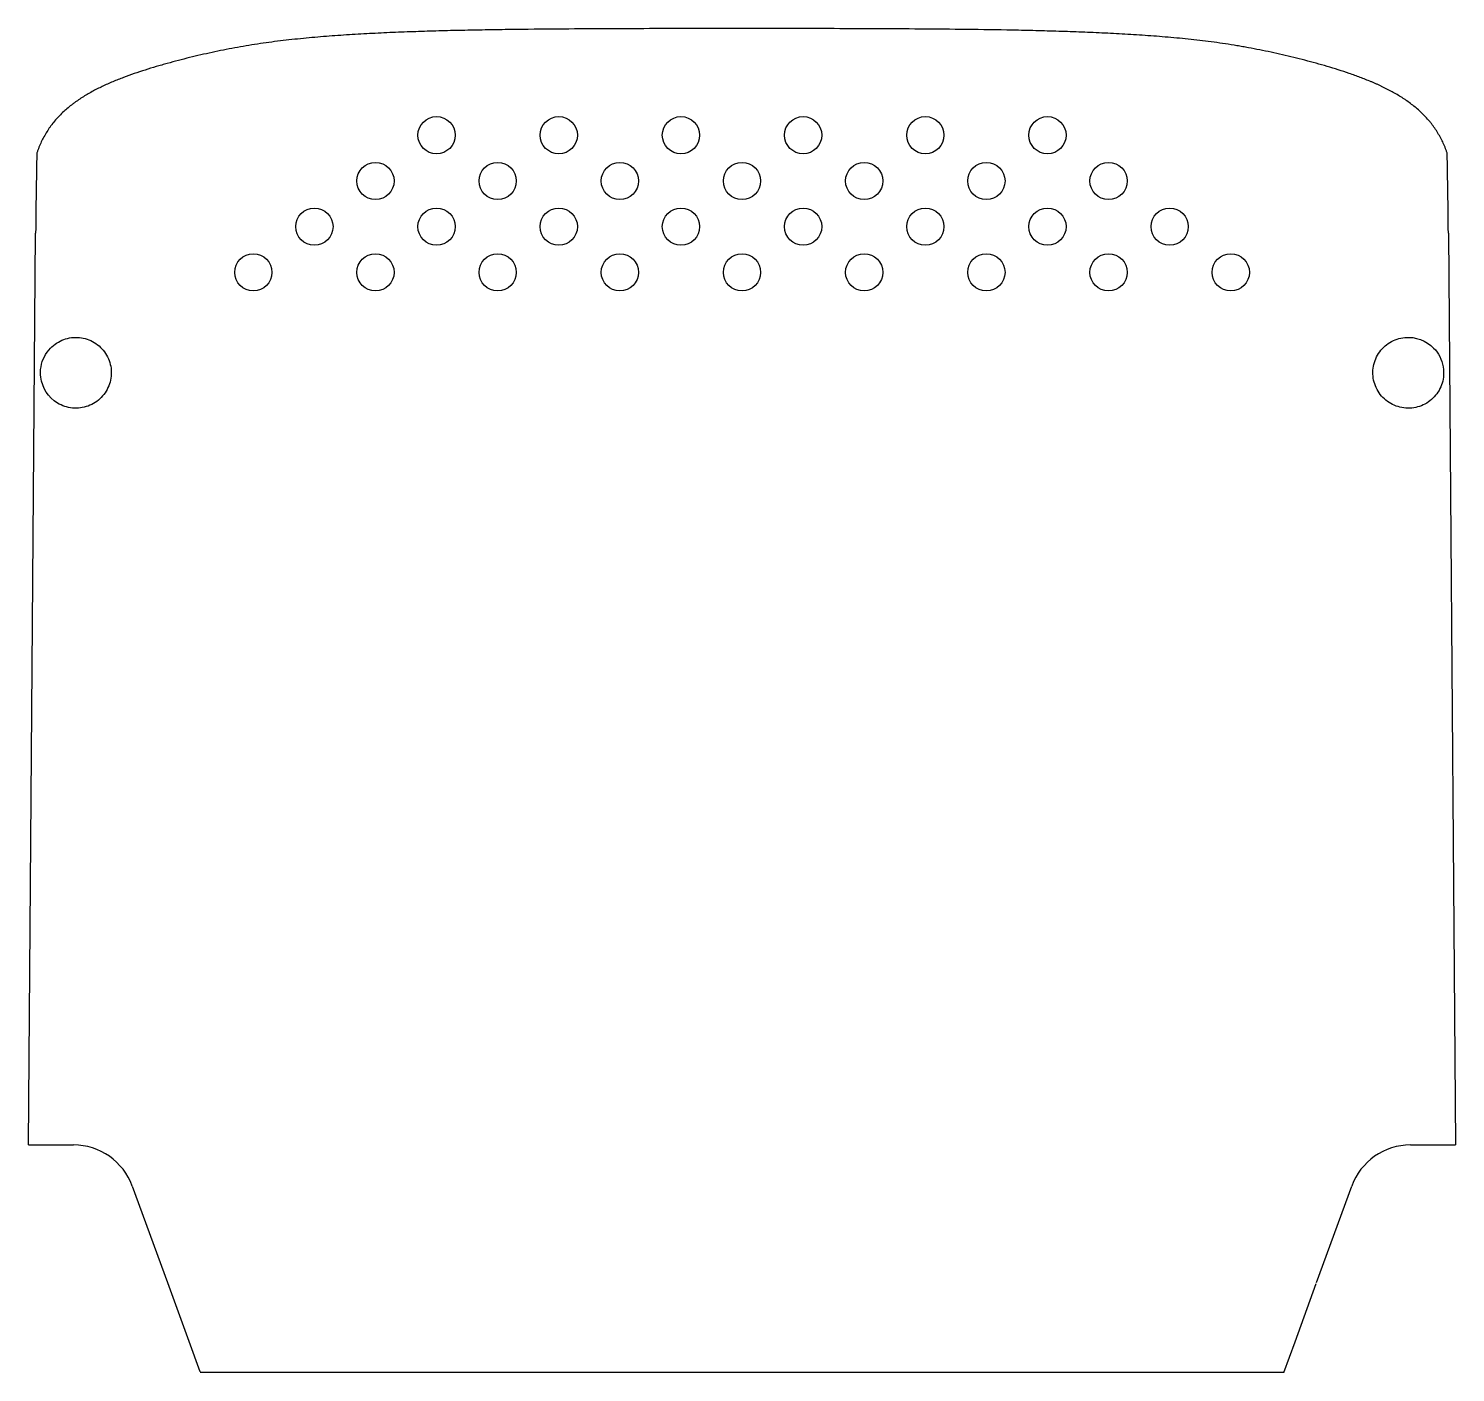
# Model space of a CAD drawing. Header units: millimetres. Extents: x 0 to 234, y -143 to 77.
import ezdxf

# ---------------------------------------------------------------- set-up
doc = ezdxf.new("R2010")
doc.units = ezdxf.units.MM
doc.layers.get('0').update_dxf_attribs({"linetype": 'CONTINUOUS'})

msp = doc.modelspace()

# ---------------------------------------------------------------- linework, layer by layer
for p, q in [((0.31, -106.1), (1.47, 43.14)), ((232.72, 43.14), (233.88, -106.1)), ((0.31, -106.1), (7.66, -106.1)), ((226.53, -106.1), (233.88, -106.1)), ((17.29, -112.85), (23.04, -128.64)), ((211.15, -128.64), (216.9, -112.85)), ((23.04, -128.64), (26.52, -138.2)), ((207.62, -138.35), (211.1, -128.78)), ((26.52, -138.2), (28.34, -143.19)), ((205.8, -143.34), (207.62, -138.35)), ((29.57, -143.34), (28.39, -143.34)), ((204.62, -143.34), (29.57, -143.34)), ((205.8, -143.34), (204.62, -143.34))]:
    msp.add_line(p, q)
for centre in [(67.1, 59.19), (87.1, 59.19), (107.1, 59.19), (127.1, 59.19), (147.1, 59.19), (167.1, 59.19), (57.1, 51.7), (77.1, 51.7), (97.1, 51.7), (117.1, 51.7), (137.1, 51.7), (157.1, 51.7), (177.1, 51.7), (47.1, 44.22), (67.1, 44.22), (87.1, 44.22), (107.1, 44.22), (127.1, 44.22), (147.1, 44.22), (167.1, 44.22), (187.1, 44.22), (37.1, 36.74), (57.1, 36.74), (77.1, 36.74), (97.1, 36.74), (117.1, 36.74), (137.1, 36.74), (157.1, 36.74), (177.1, 36.74), (197.1, 36.74)]:
    msp.add_ellipse(centre, major_axis=(-3.05, 0), ratio=0.997888)
for points, knots in [([(117.1, 76.65), (114.57, 76.65), (112.05, 76.65), (109.53, 76.65), (107.01, 76.64), (104.49, 76.64), (101.97, 76.63), (99.45, 76.63), (96.93, 76.62), (94.41, 76.61), (91.89, 76.6), (89.37, 76.58), (86.84, 76.56), (84.32, 76.54), (81.8, 76.51), (79.28, 76.48), (78.02, 76.46), (76.76, 76.45), (75.5, 76.42), (74.24, 76.4), (72.98, 76.38), (71.72, 76.35), (70.46, 76.33), (69.2, 76.3), (67.94, 76.27), (66.68, 76.23), (65.42, 76.2), (64.16, 76.15), (62.9, 76.11), (61.64, 76.07), (60.38, 76.02), (59.12, 75.96), (57.86, 75.91), (56.6, 75.84), (55.35, 75.78), (54.09, 75.71), (52.83, 75.63), (51.57, 75.55), (50.31, 75.46), (49.06, 75.36), (47.8, 75.27), (46.55, 75.16), (45.29, 75.03), (44.04, 74.91), (42.78, 74.78), (41.53, 74.62), (40.91, 74.55), (40.28, 74.47), (39.66, 74.38), (39.03, 74.3), (38.41, 74.21), (37.79, 74.11), (37.16, 74.02), (36.54, 73.92), (35.92, 73.81), (35.3, 73.71), (34.68, 73.6), (34.06, 73.48), (33.44, 73.37), (32.82, 73.25), (32.2, 73.13), (31.58, 73), (30.97, 72.87), (30.35, 72.74), (29.74, 72.6), (29.12, 72.47), (28.51, 72.32), (27.89, 72.18), (27.28, 72.04), (26.67, 71.89), (26.06, 71.74), (25.45, 71.58), (24.84, 71.42), (24.23, 71.26), (23.62, 71.1), (23.01, 70.93), (22.71, 70.85), (22.4, 70.76), (22.1, 70.68), (21.8, 70.59), (21.49, 70.5), (21.19, 70.41), (20.59, 70.24), (19.99, 70.05), (19.39, 69.86), (18.79, 69.67), (18.19, 69.47), (17.6, 69.27), (17.01, 69.07), (16.42, 68.85), (15.83, 68.63), (15.25, 68.41), (14.67, 68.18), (14.09, 67.94), (13.52, 67.7), (12.95, 67.44), (12.38, 67.17), (12.1, 67.04), (11.82, 66.9), (11.54, 66.76), (11.26, 66.61), (10.99, 66.47), (10.71, 66.32), (10.44, 66.17), (10.16, 66.01), (9.89, 65.85), (9.62, 65.69), (9.35, 65.53), (9.09, 65.36), (8.82, 65.19), (8.56, 65.01), (8.3, 64.83), (8.16, 64.74), (8.03, 64.65), (7.91, 64.56), (7.84, 64.51), (7.78, 64.46), (7.71, 64.42), (7.65, 64.37), (7.58, 64.32), (7.52, 64.27), (7.27, 64.08), (7.02, 63.88), (6.77, 63.68), (6.53, 63.47), (6.29, 63.26), (6.06, 63.05), (5.83, 62.83), (5.6, 62.61), (5.38, 62.38), (5.16, 62.16), (4.95, 61.92), (4.74, 61.68), (4.53, 61.45), (4.33, 61.2), (4.14, 60.95), (4.04, 60.82), (3.94, 60.69), (3.85, 60.56), (3.8, 60.5), (3.76, 60.43), (3.71, 60.37), (3.67, 60.3), (3.62, 60.23), (3.58, 60.17), (3.22, 59.63), (2.9, 59.08), (2.61, 58.52), (2.32, 57.95), (2.06, 57.36), (1.84, 56.76)], [0, 0, 0, 0, 1, 1, 1, 2, 2, 2, 3, 3, 3, 4, 4, 4, 5, 5, 5, 6, 6, 6, 7, 7, 7, 8, 8, 8, 9, 9, 9, 10, 10, 10, 11, 11, 11, 12, 12, 12, 13, 13, 13, 14, 14, 14, 15, 15, 15, 16, 16, 16, 17, 17, 17, 18, 18, 18, 19, 19, 19, 20, 20, 20, 21, 21, 21, 22, 22, 22, 23, 23, 23, 24, 24, 24, 25, 25, 25, 26, 26, 26, 27, 27, 27, 28, 28, 28, 29, 29, 29, 30, 30, 30, 31, 31, 31, 32, 32, 32, 33, 33, 33, 34, 34, 34, 35, 35, 35, 36, 36, 36, 37, 37, 37, 38, 38, 38, 39, 39, 39, 40, 40, 40, 41, 41, 41, 42, 42, 42, 43, 43, 43, 44, 44, 44, 45, 45, 45, 46, 46, 46, 47, 47, 47, 48, 48, 48, 49, 49, 49, 50, 50, 50, 50]), ([(232.35, 56.76), (232.24, 57.06), (232.12, 57.36), (231.99, 57.65), (231.86, 57.94), (231.73, 58.22), (231.58, 58.5), (231.44, 58.78), (231.29, 59.06), (231.13, 59.33), (230.97, 59.61), (230.81, 59.87), (230.63, 60.14), (230.46, 60.4), (230.27, 60.66), (230.08, 60.91), (229.99, 61.04), (229.89, 61.16), (229.79, 61.29), (229.74, 61.35), (229.69, 61.41), (229.64, 61.47), (229.59, 61.53), (229.53, 61.59), (229.48, 61.65), (229.27, 61.9), (229.06, 62.13), (228.84, 62.36), (228.62, 62.59), (228.39, 62.81), (228.16, 63.02), (227.69, 63.45), (227.21, 63.86), (226.71, 64.24), (226.45, 64.44), (226.2, 64.62), (225.94, 64.8), (225.81, 64.9), (225.67, 64.99), (225.54, 65.07), (225.41, 65.16), (225.28, 65.25), (225.14, 65.34), (224.6, 65.68), (224.06, 66), (223.5, 66.31), (223.22, 66.46), (222.94, 66.61), (222.66, 66.75), (222.37, 66.9), (222.09, 67.04), (221.8, 67.17), (221.66, 67.24), (221.51, 67.31), (221.37, 67.38), (221.22, 67.44), (221.08, 67.51), (220.93, 67.57), (220.79, 67.64), (220.64, 67.7), (220.5, 67.77), (220.35, 67.83), (220.2, 67.89), (220.06, 67.95), (219.47, 68.2), (218.88, 68.43), (218.29, 68.66), (217.69, 68.88), (217.1, 69.1), (216.5, 69.3), (215.9, 69.51), (215.3, 69.7), (214.7, 69.9), (214.1, 70.09), (213.49, 70.27), (212.89, 70.45), (212.28, 70.62), (211.67, 70.8), (211.07, 70.96), (209.85, 71.3), (208.63, 71.62), (207.4, 71.92), (206.79, 72.07), (206.17, 72.21), (205.56, 72.35), (204.94, 72.5), (204.32, 72.63), (203.7, 72.77), (203.09, 72.9), (202.47, 73.03), (201.85, 73.15), (201.23, 73.28), (200.6, 73.4), (199.98, 73.51), (199.67, 73.57), (199.36, 73.63), (199.05, 73.68), (198.89, 73.71), (198.73, 73.74), (198.58, 73.76), (198.42, 73.79), (198.26, 73.81), (198.11, 73.84), (197.48, 73.95), (196.86, 74.04), (196.23, 74.14), (195.61, 74.23), (194.98, 74.32), (194.36, 74.41), (193.73, 74.49), (193.1, 74.57), (192.48, 74.65), (191.23, 74.8), (189.97, 74.93), (188.72, 75.05), (187.47, 75.17), (186.21, 75.28), (184.96, 75.38), (183.7, 75.47), (182.45, 75.56), (181.2, 75.64), (179.94, 75.72), (178.69, 75.79), (177.43, 75.85), (176.18, 75.91), (174.92, 75.97), (173.66, 76.02), (172.41, 76.07), (171.15, 76.12), (169.9, 76.16), (168.64, 76.2), (167.38, 76.24), (166.13, 76.27), (164.87, 76.3), (163.61, 76.33), (162.36, 76.36), (159.84, 76.41), (157.33, 76.45), (154.82, 76.48), (152.3, 76.51), (149.79, 76.54), (147.27, 76.56), (144.76, 76.58), (142.24, 76.6), (139.73, 76.61), (137.22, 76.62), (134.7, 76.63), (132.19, 76.63), (129.67, 76.64), (127.16, 76.64), (124.64, 76.65), (122.13, 76.65), (119.61, 76.65), (117.1, 76.65)], [0, 0, 0, 0, 1, 1, 1, 2, 2, 2, 3, 3, 3, 4, 4, 4, 5, 5, 5, 6, 6, 6, 7, 7, 7, 8, 8, 8, 9, 9, 9, 10, 10, 10, 11, 11, 11, 12, 12, 12, 13, 13, 13, 14, 14, 14, 15, 15, 15, 16, 16, 16, 17, 17, 17, 18, 18, 18, 19, 19, 19, 20, 20, 20, 21, 21, 21, 22, 22, 22, 23, 23, 23, 24, 24, 24, 25, 25, 25, 26, 26, 26, 27, 27, 27, 28, 28, 28, 29, 29, 29, 30, 30, 30, 31, 31, 31, 32, 32, 32, 33, 33, 33, 34, 34, 34, 35, 35, 35, 36, 36, 36, 37, 37, 37, 38, 38, 38, 39, 39, 39, 40, 40, 40, 41, 41, 41, 42, 42, 42, 43, 43, 43, 44, 44, 44, 45, 45, 45, 46, 46, 46, 47, 47, 47, 48, 48, 48, 49, 49, 49, 50, 50, 50, 51, 51, 51, 51]), ([(13.55, 18.47), (13.83, 19.29), (13.92, 20.18), (13.81, 21.04), (13.7, 21.9), (13.39, 22.74), (12.92, 23.46), (12.45, 24.19), (11.81, 24.81), (11.07, 25.26), (10.33, 25.71), (9.49, 25.99), (8.63, 26.07), (7.76, 26.16), (6.88, 26.05), (6.07, 25.75), (5.26, 25.45), (4.51, 24.97), (3.9, 24.34), (3.1, 23.51), (2.55, 22.44), (2.35, 21.29), (2.25, 20.72), (2.23, 20.13), (2.31, 19.56), (2.53, 17.84), (3.57, 16.25), (5.05, 15.35), (5.79, 14.89), (6.63, 14.62), (7.49, 14.53), (8.36, 14.45), (9.23, 14.56), (10.05, 14.86), (10.86, 15.16), (11.61, 15.64), (12.21, 16.26), (12.82, 16.89), (13.28, 17.65), (13.55, 18.47)], [0, 0, 0, 0, 1, 1, 1, 2, 2, 2, 3, 3, 3, 4, 4, 4, 5, 5, 5, 6, 6, 6, 7, 7, 7, 8, 8, 8, 9, 9, 9, 10, 10, 10, 11, 11, 11, 12, 12, 12, 13, 13, 13, 13]), ([(220.66, 18.47), (220.94, 17.65), (221.4, 16.88), (222.01, 16.26), (222.61, 15.64), (223.36, 15.16), (224.17, 14.86), (224.98, 14.56), (225.86, 14.45), (226.73, 14.53), (227.59, 14.62), (228.43, 14.9), (229.17, 15.35), (229.91, 15.8), (230.55, 16.42), (231.02, 17.14), (231.49, 17.87), (231.8, 18.71), (231.91, 19.57), (232.05, 20.71), (231.84, 21.9), (231.32, 22.94), (231.06, 23.46), (230.72, 23.94), (230.31, 24.35), (229.1, 25.59), (227.31, 26.24), (225.59, 26.08), (224.73, 25.99), (223.89, 25.71), (223.15, 25.26), (222.41, 24.81), (221.77, 24.19), (221.3, 23.46), (220.83, 22.74), (220.52, 21.9), (220.41, 21.04), (220.3, 20.18), (220.39, 19.29), (220.66, 18.47)], [0, 0, 0, 0, 1, 1, 1, 2, 2, 2, 3, 3, 3, 4, 4, 4, 5, 5, 5, 6, 6, 6, 7, 7, 7, 8, 8, 8, 9, 9, 9, 10, 10, 10, 11, 11, 11, 12, 12, 12, 13, 13, 13, 13])]:
    msp.add_open_spline(points, degree=3, knots=knots)
for points in [[(1.67, 56.29), (1.57, 51.96), (1.5, 47.57), (1.47, 43.14)], [(1.84, 56.76), (1.78, 56.61), (1.72, 56.45), (1.67, 56.29)], [(232.52, 56.29), (232.47, 56.45), (232.41, 56.61), (232.35, 56.76)], [(232.72, 43.14), (232.69, 47.57), (232.62, 51.96), (232.52, 56.29)], [(17.29, -112.85), (15.82, -108.8), (11.97, -106.1), (7.66, -106.1)], [(226.53, -106.1), (222.22, -106.1), (218.37, -108.8), (216.9, -112.85)]]:
    msp.add_open_spline(points, degree=3)

doc.saveas('drawing.dxf')
